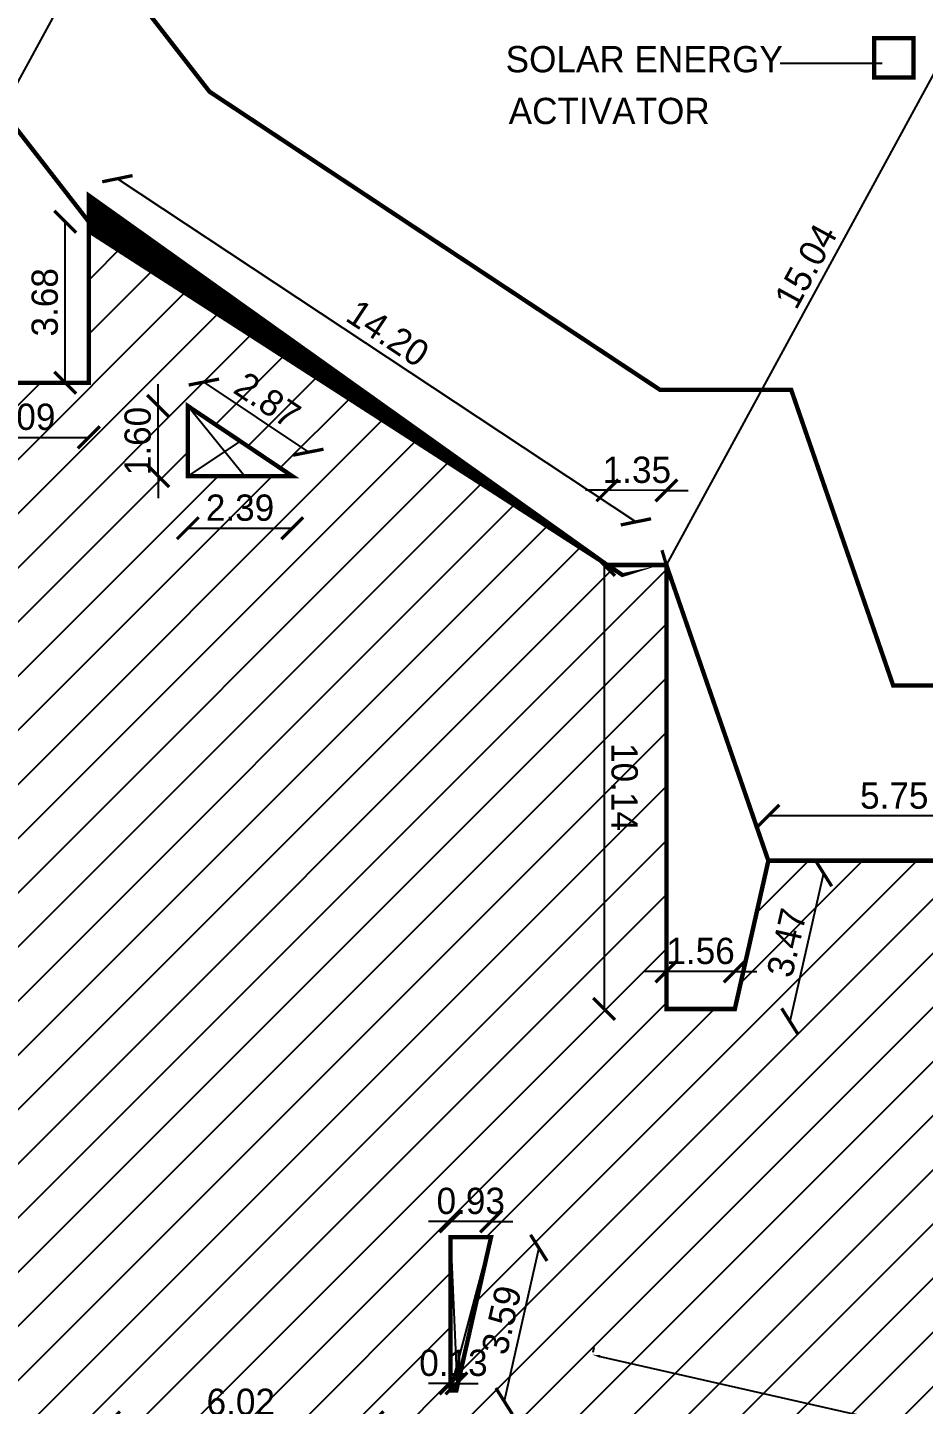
# Model space of a CAD drawing. Header units: metres. Extents: x 6101839 to 6102590, y -6659932 to -6659648.
# Drawn here: x 6101915.9 to 6101936.36, y -6659725.71 to -6659694.26 of the extents above; entities that cross this region are included whole.
import ezdxf

# ---------------------------------------------------------------- set-up
doc = ezdxf.new("R2010")
doc.units = ezdxf.units.M
doc.header["$LTSCALE"] = 500
doc.header["$MEASUREMENT"] = 0
doc.linetypes.add('HIDDEN', pattern=[0.375, 0.25, -0.125])
doc.layers.get('0').update_dxf_attribs({"linetype": 'CONTINUOUS'})
doc.layers.get('Defpoints').update_dxf_attribs({"linetype": 'CONTINUOUS'})
for name, color, linetype in [('Area', 3, 'CONTINUOUS'), ('BLK_1_LVL_0_BLDG_FOOT_PRINT', 1, 'CONTINUOUS'), ('BLK_1_LVL_0_SIDE_SETBACK2', 102, 'CONTINUOUS'), ('HATCH', 15, 'CONTINUOUS'), ('ID', 3, 'CONTINUOUS'), ('railing', 14, 'CONTINUOUS'), ('TEXT', 4, 'CONTINUOUS'), ('TITLE', 7, 'CONTINUOUS')]:
    doc.layers.add(name, color=color, linetype=linetype)
doc.layers.add('BLK_1_COVERED_AREA', color=140, linetype='CONTINUOUS', plot=False)
doc.layers.add('BLK_1_FLR_0_BLT_UP_AREA', color=26, linetype='CONTINUOUS', plot=False)
doc.layers.add('BLK_1_FIRE_TENDER_MOVEMENT', color=161, linetype='CONTINUOUS', lineweight=0)
doc.layers.add('DIST_EXIT', color=7, linetype='CONTINUOUS', lineweight=0)
doc.styles.add('GD', font='GOTHIC.TTF')
doc.styles.get("Standard").update_dxf_attribs({"font": 'GOTHIC.TTF'})
doc.dimstyles.new('Copy of 1-100-ID', dxfattribs={"dimtxt": 0.6, "dimasz": 0.5, "dimexe": 0, "dimexo": 0, "dimgap": 0.15, "dimtad": 1, "dimzin": 3, "dimdsep": 46, "dimtxsty": 'GD', "dimblk": 'ARCHTICK', "dimcen": 0, "dimse1": 1, "dimse2": 1, "dimclrd": 252, "dimclrt": 3, "dimadec": 0, "dimazin": 0, "dimtfac": 1, "dimtix": 1, "dimtmove": 2, "dimatfit": 3, "dimldrblk": 'ARCHTICK', "dimfxl": 0, "dimtolj": 1, "dimtzin": 0, "dimarcsym": 0})
doc.dimstyles.new('STANDARD$0', dxfattribs={"dimtxt": 7, "dimasz": 3, "dimexe": 3, "dimexo": 1, "dimgap": 1.5, "dimtad": 1, "dimdec": 1, "dimzin": 1, "dimdsep": 46, "dimlunit": 4, "dimtxsty": 'Standard', "dimblk": 'OBLIQUE', "dimcen": 0.09375, "dimdle": 1, "dimclrd": 8, "dimclre": 8, "dimclrt": 7, "dimadec": 1, "dimazin": 0, "dimtfac": 1, "dimtdec": 1, "dimtix": 1, "dimtmove": 2, "dimatfit": 3, "dimldrblk": 'ARCHTICK', "dimfxl": 1, "dimfrac": 2, "dimtolj": 1, "dimtzin": 0, "dimarcsym": 0})

# ---------------------------------------------------------------- blocks, each defined once
blk = doc.blocks.new('_ArchTick')
at = {"color": 0, "linetype": 'ByBlock', "const_width": 0.15}
blk.add_lwpolyline([(-0.5, -0.5), (0.5, 0.5)], dxfattribs=at)
blk = doc.blocks.new('*D1058')
at = {"layer": 'Defpoints', "color": 0, "transparency": 16777216}
for p in [(6101922.524180207, -6659682.927776771), (6101922.524180204, -6659682.927776769), (6101915.322163963, -6659696.15549674)]:
    blk.add_point(p, dxfattribs=at)
at = {"layer": 'ID', "color": 252, "lineweight": -2, "transparency": 16777216}
blk.add_line((6101915.322163959, -6659696.155496739), (6101922.524180204, -6659682.927776769), dxfattribs=at)
at = {"layer": 'ID', "color": 252, "lineweight": -2, "transparency": 16777216, "xscale": 0.5, "yscale": 0.5, "zscale": 0.5}
for p, rotation in [((6101922.524180204, -6659682.927776769), 61.43330256002629), ((6101915.322163959, -6659696.155496739), 241.4333025600263)]:
    blk.add_blockref('_ArchTick', p, dxfattribs=dict(at, rotation=rotation))
at = {"layer": 'ID', "color": 3, "transparency": 16777216, "insert": (6101918.514700086, -6659689.31923849), "char_height": 0.6, "attachment_point": 5, "rotation": 61.43330256002629, "style": 'GD'}
blk.add_mtext('\\A1;15.06', dxfattribs=at)
blk = doc.blocks.new('*D1073')
at = {"layer": 'Defpoints', "color": 0, "transparency": 16777216}
for p in [(6101923.77763635, -6659726.115889302), (6101917.757635058, -6659726.690094885), (6101923.77763635, -6659726.690094885)]:
    blk.add_point(p, dxfattribs=at)
at = {"layer": 'ID', "color": 252, "lineweight": -2, "transparency": 16777216}
blk.add_line((6101917.757635058, -6659726.115889302), (6101923.77763635, -6659726.115889302), dxfattribs=at)
at = {"layer": 'ID', "color": 252, "lineweight": -2, "transparency": 16777216, "xscale": 0.5, "yscale": 0.5, "zscale": 0.5, "rotation": 180}
blk.add_blockref('_ArchTick', (6101917.757635058, -6659726.115889302), dxfattribs=at)
at = {"layer": 'ID', "color": 252, "lineweight": -2, "transparency": 16777216, "xscale": 0.5, "yscale": 0.5, "zscale": 0.5}
blk.add_blockref('_ArchTick', (6101923.77763635, -6659726.115889302), dxfattribs=at)
at = {"layer": 'ID', "color": 3, "transparency": 16777216, "insert": (6101920.767635704, -6659725.650797528), "char_height": 0.6, "attachment_point": 5, "style": 'GD'}
blk.add_mtext('\\A1;6.02', dxfattribs=at)
blk = doc.blocks.new('*D1081')
at = {"layer": 'Defpoints', "color": 0, "transparency": 16777216}
for p in [(6101925.557614327, -6659721.527102976), (6101925.557614327, -6659721.884546287), (6101926.483618245, -6659721.884546287)]:
    blk.add_point(p, dxfattribs=at)
at = {"layer": 'ID', "color": 252, "lineweight": -2, "transparency": 16777216}
for p, q in [((6101925.557614327, -6659721.527102976), (6101925.057614327, -6659721.527102976)), ((6101926.483618245, -6659721.527102976), (6101925.557614327, -6659721.527102976)), ((6101926.483618245, -6659721.527102976), (6101926.983618245, -6659721.527102976))]:
    blk.add_line(p, q, dxfattribs=at)
at = {"layer": 'ID', "color": 252, "lineweight": -2, "transparency": 16777216, "xscale": 0.5, "yscale": 0.5, "zscale": 0.5}
blk.add_blockref('_ArchTick', (6101925.557614327, -6659721.527102976), dxfattribs=at)
at = {"layer": 'ID', "color": 252, "lineweight": -2, "transparency": 16777216, "xscale": 0.5, "yscale": 0.5, "zscale": 0.5, "rotation": 180}
blk.add_blockref('_ArchTick', (6101926.483618245, -6659721.527102976), dxfattribs=at)
at = {"layer": 'ID', "color": 3, "transparency": 16777216, "insert": (6101926.020616286, -6659721.062011202), "char_height": 0.6, "attachment_point": 5, "style": 'GD'}
blk.add_mtext('\\A1;0.93', dxfattribs=at)
blk = doc.blocks.new('*D1082')
at = {"layer": 'Defpoints', "color": 0, "transparency": 16777216}
for p in [(6101925.557614327, -6659725.225694821), (6101925.557614327, -6659725.384546291), (6101925.691781401, -6659725.384546291)]:
    blk.add_point(p, dxfattribs=at)
at = {"layer": 'ID', "color": 252, "lineweight": -2, "transparency": 16777216}
for p, q in [((6101925.557614327, -6659725.225694821), (6101925.057614327, -6659725.225694821)), ((6101925.691781401, -6659725.225694821), (6101925.557614327, -6659725.225694821)), ((6101925.691781401, -6659725.225694821), (6101926.191781401, -6659725.225694821))]:
    blk.add_line(p, q, dxfattribs=at)
at = {"layer": 'ID', "color": 252, "lineweight": -2, "transparency": 16777216, "xscale": 0.5, "yscale": 0.5, "zscale": 0.5}
blk.add_blockref('_ArchTick', (6101925.557614327, -6659725.225694821), dxfattribs=at)
at = {"layer": 'ID', "color": 252, "lineweight": -2, "transparency": 16777216, "xscale": 0.5, "yscale": 0.5, "zscale": 0.5, "rotation": 180}
blk.add_blockref('_ArchTick', (6101925.691781401, -6659725.225694821), dxfattribs=at)
at = {"layer": 'ID', "color": 3, "transparency": 16777216, "insert": (6101925.624697864, -6659724.760603047), "char_height": 0.6, "attachment_point": 5, "style": 'GD'}
blk.add_mtext('\\A1;0.13', dxfattribs=at)
blk = doc.blocks.new('*D1083')
at = {"layer": 'Defpoints', "color": 0, "transparency": 16777216}
for p in [(6101926.483618243, -6659721.884546285), (6101925.691781398, -6659725.384546289), (6101926.781991359, -6659725.631194407)]:
    blk.add_point(p, dxfattribs=at)
at = {"layer": 'ID', "color": 252, "lineweight": -2, "transparency": 16777216}
blk.add_line((6101927.573828204, -6659722.131194403), (6101926.781991359, -6659725.631194407), dxfattribs=at)
at = {"layer": 'ID', "color": 252, "lineweight": -2, "transparency": 16777216, "xscale": 0.5, "yscale": 0.5, "zscale": 0.5}
for p, rotation in [((6101927.573828204, -6659722.131194403), 77.25206030744377), ((6101926.781991359, -6659725.631194407), 257.2520603074437)]:
    blk.add_blockref('_ArchTick', p, dxfattribs=dict(at, rotation=rotation))
at = {"layer": 'ID', "color": 3, "transparency": 16777216, "insert": (6101926.724282403, -6659723.778566156), "char_height": 0.6, "attachment_point": 5, "rotation": 77.25206030744374, "style": 'GD'}
blk.add_mtext('\\A1;3.59', dxfattribs=at)
blk = doc.blocks.new('*D1084')
at = {"layer": 'Defpoints', "color": 0, "transparency": 16777216}
for p in [(6101919.557636348, -6659704.5046103), (6101921.943925625, -6659704.5046103), (6101921.943925625, -6659705.693821628)]:
    blk.add_point(p, dxfattribs=at)
at = {"layer": 'ID', "color": 252, "lineweight": -2, "transparency": 16777216}
blk.add_line((6101919.557636348, -6659705.693821628), (6101921.943925625, -6659705.693821628), dxfattribs=at)
at = {"layer": 'ID', "color": 252, "lineweight": -2, "transparency": 16777216, "xscale": 0.5, "yscale": 0.5, "zscale": 0.5, "rotation": 180}
blk.add_blockref('_ArchTick', (6101919.557636348, -6659705.693821628), dxfattribs=at)
at = {"layer": 'ID', "color": 252, "lineweight": -2, "transparency": 16777216, "xscale": 0.5, "yscale": 0.5, "zscale": 0.5}
blk.add_blockref('_ArchTick', (6101921.943925625, -6659705.693821628), dxfattribs=at)
at = {"layer": 'ID', "color": 3, "transparency": 16777216, "insert": (6101920.750780987, -6659705.228729853), "char_height": 0.6, "attachment_point": 5, "style": 'GD'}
blk.add_mtext('\\A1;2.39', dxfattribs=at)
blk = doc.blocks.new('*D1085')
at = {"layer": 'Defpoints', "color": 0, "transparency": 16777216}
for p in [(6101918.880426855, -6659702.902695764), (6101919.557636349, -6659702.902695764), (6101919.557636349, -6659704.504610304)]:
    blk.add_point(p, dxfattribs=at)
at = {"layer": 'ID', "color": 252, "lineweight": -2, "transparency": 16777216}
for p, q in [((6101918.880426855, -6659702.902695764), (6101918.880426855, -6659702.402695764)), ((6101918.880426855, -6659704.504610304), (6101918.880426855, -6659702.902695764)), ((6101918.880426855, -6659704.504610304), (6101918.880426855, -6659705.004610304))]:
    blk.add_line(p, q, dxfattribs=at)
at = {"layer": 'ID', "color": 252, "lineweight": -2, "transparency": 16777216, "xscale": 0.5, "yscale": 0.5, "zscale": 0.5}
for p, rotation in [((6101918.880426855, -6659702.902695764), 270), ((6101918.880426855, -6659704.504610304), 90)]:
    blk.add_blockref('_ArchTick', p, dxfattribs=dict(at, rotation=rotation))
at = {"layer": 'ID', "color": 3, "transparency": 16777216, "insert": (6101918.415335078, -6659703.703653033), "char_height": 0.6, "attachment_point": 5, "rotation": 90, "style": 'GD'}
blk.add_mtext('\\A1;1.60', dxfattribs=at)
blk = doc.blocks.new('*D1086')
at = {"layer": 'Defpoints', "color": 0, "transparency": 16777216}
for p in [(6101919.557636348, -6659702.90269576), (6101922.311015347, -6659703.957775719), (6101921.943925625, -6659704.5046103)]:
    blk.add_point(p, dxfattribs=at)
at = {"layer": 'ID', "color": 252, "lineweight": -2, "transparency": 16777216}
blk.add_line((6101919.92472607, -6659702.355861179), (6101922.311015347, -6659703.957775719), dxfattribs=at)
at = {"layer": 'ID', "color": 252, "lineweight": -2, "transparency": 16777216, "xscale": 0.5, "yscale": 0.5, "zscale": 0.5}
for p, rotation in [((6101919.92472607, -6659702.355861179), 146.1265620818299), ((6101922.311015347, -6659703.957775719), 326.1265620818299)]:
    blk.add_blockref('_ArchTick', p, dxfattribs=dict(at, rotation=rotation))
at = {"layer": 'ID', "color": 3, "transparency": 16777216, "insert": (6101921.37709438, -6659702.770666344), "char_height": 0.6, "attachment_point": 5, "rotation": 326.12656208182995, "style": 'GD'}
blk.add_mtext('\\A1;2.87', dxfattribs=at)
blk = doc.blocks.new('*D1124')
at = {"layer": 'Defpoints', "color": 0, "transparency": 16777216}
for p in [(6101914.208265107, -6659702.374266312), (6101917.297636348, -6659702.374266312), (6101917.297636348, -6659703.618708557)]:
    blk.add_point(p, dxfattribs=at)
at = {"layer": 'ID', "color": 252, "lineweight": -2, "transparency": 16777216}
blk.add_line((6101914.208265107, -6659703.618708557), (6101917.297636348, -6659703.618708557), dxfattribs=at)
at = {"layer": 'ID', "color": 252, "lineweight": -2, "transparency": 16777216, "xscale": 0.5, "yscale": 0.5, "zscale": 0.5, "rotation": 180}
blk.add_blockref('_ArchTick', (6101914.208265107, -6659703.618708557), dxfattribs=at)
at = {"layer": 'ID', "color": 252, "lineweight": -2, "transparency": 16777216, "xscale": 0.5, "yscale": 0.5, "zscale": 0.5}
blk.add_blockref('_ArchTick', (6101917.297636348, -6659703.618708557), dxfattribs=at)
at = {"layer": 'ID', "color": 3, "transparency": 16777216, "insert": (6101915.752950728, -6659703.153616782), "char_height": 0.6, "attachment_point": 5, "style": 'GD'}
blk.add_mtext('\\A1;3.09', dxfattribs=at)
blk = doc.blocks.new('*D1125')
at = {"layer": 'Defpoints', "color": 0, "transparency": 16777216}
for p in [(6101916.758136105, -6659698.696609714), (6101917.29763635, -6659698.696609714), (6101917.29763635, -6659702.374266316)]:
    blk.add_point(p, dxfattribs=at)
at = {"layer": 'ID', "color": 252, "lineweight": -2, "transparency": 16777216}
blk.add_line((6101916.758136105, -6659702.374266316), (6101916.758136105, -6659698.696609714), dxfattribs=at)
at = {"layer": 'ID', "color": 252, "lineweight": -2, "transparency": 16777216, "xscale": 0.5, "yscale": 0.5, "zscale": 0.5}
for p, rotation in [((6101916.758136105, -6659698.696609714), 90), ((6101916.758136105, -6659702.374266316), 270)]:
    blk.add_blockref('_ArchTick', p, dxfattribs=dict(at, rotation=rotation))
at = {"layer": 'ID', "color": 3, "transparency": 16777216, "insert": (6101916.293044328, -6659700.535438014), "char_height": 0.6, "attachment_point": 5, "rotation": 90, "style": 'GD'}
blk.add_mtext('\\A1;3.68', dxfattribs=at)
blk = doc.blocks.new('*D1126')
at = {"layer": 'Defpoints', "color": 0, "transparency": 16777216}
for p in [(6101917.949832007, -6659697.711258681), (6101917.297636347, -6659698.69660971), (6101929.139453762, -6659706.534610298)]:
    blk.add_point(p, dxfattribs=at)
at = {"layer": 'ID', "color": 252, "lineweight": -2, "transparency": 16777216}
blk.add_line((6101929.791649424, -6659705.549259271), (6101917.949832007, -6659697.711258681), dxfattribs=at)
at = {"layer": 'ID', "color": 252, "lineweight": -2, "transparency": 16777216, "xscale": 0.5, "yscale": 0.5, "zscale": 0.5}
for p, rotation in [((6101917.949832007, -6659697.711258681), 146.4997556615998), ((6101929.791649424, -6659705.549259271), 326.4997556615998)]:
    blk.add_blockref('_ArchTick', p, dxfattribs=dict(at, rotation=rotation))
at = {"layer": 'ID', "color": 3, "transparency": 16777216, "insert": (6101924.127443722, -6659701.242426634), "char_height": 0.6, "attachment_point": 5, "rotation": 326.49975566159975, "style": 'GD'}
blk.add_mtext('\\A1;14.20', dxfattribs=at)
blk = doc.blocks.new('*D1127')
at = {"layer": 'Defpoints', "color": 0, "transparency": 16777216}
for p in [(6101929.140045873, -6659704.828812789), (6101929.139453761, -6659706.534610298), (6101930.487615942, -6659706.535078268)]:
    blk.add_point(p, dxfattribs=at)
at = {"layer": 'ID', "color": 252, "lineweight": -2, "transparency": 16777216}
for p, q in [((6101929.140045873, -6659704.828812789), (6101928.640045904, -6659704.828639231)), ((6101930.488208054, -6659704.829280759), (6101929.140045873, -6659704.828812789)), ((6101930.488208054, -6659704.829280759), (6101930.988208024, -6659704.829454318))]:
    blk.add_line(p, q, dxfattribs=at)
at = {"layer": 'ID', "color": 252, "lineweight": -2, "transparency": 16777216, "xscale": 0.5, "yscale": 0.5, "zscale": 0.5}
for p, rotation in [((6101929.140045873, -6659704.828812789), 359.9801116606698), ((6101930.488208054, -6659704.829280759), 179.9801116606698)]:
    blk.add_blockref('_ArchTick', p, dxfattribs=dict(at, rotation=rotation))
at = {"layer": 'ID', "color": 3, "transparency": 16777216, "insert": (6101929.814288405, -6659704.363955027), "char_height": 0.6, "attachment_point": 5, "rotation": 359.9801116606698, "style": 'GD'}
blk.add_mtext('\\A1;1.35', dxfattribs=at)
blk = doc.blocks.new('*D1128')
at = {"layer": 'Defpoints', "color": 0, "transparency": 16777216}
for p in [(6101930.487615944, -6659706.535078269), (6101929.064911925, -6659716.674613166), (6101930.487636354, -6659716.674610302)]:
    blk.add_point(p, dxfattribs=at)
at = {"layer": 'ID', "color": 252, "lineweight": -2, "transparency": 16777216}
blk.add_line((6101929.064891515, -6659706.535081133), (6101929.064911925, -6659716.674613166), dxfattribs=at)
at = {"layer": 'ID', "color": 252, "lineweight": -2, "transparency": 16777216, "xscale": 0.5, "yscale": 0.5, "zscale": 0.5}
for p, rotation in [((6101929.064891515, -6659706.535081133), 90.00011533107126), ((6101929.064911925, -6659716.674613166), 270.0001153310713)]:
    blk.add_blockref('_ArchTick', p, dxfattribs=dict(at, rotation=rotation))
at = {"layer": 'ID', "color": 3, "transparency": 16777216, "insert": (6101929.529993493, -6659711.604846213), "char_height": 0.6, "attachment_point": 5, "rotation": 270.00011533107124, "style": 'GD'}
blk.add_mtext('\\A1;10.14', dxfattribs=at)
blk = doc.blocks.new('*D1129')
at = {"layer": 'Defpoints', "color": 0, "transparency": 16777216}
for p in [(6101930.487636353, -6659715.817857459), (6101930.487636353, -6659716.674610301), (6101932.050593178, -6659716.674610301)]:
    blk.add_point(p, dxfattribs=at)
at = {"layer": 'ID', "color": 252, "lineweight": -2, "transparency": 16777216}
for p, q in [((6101930.487636353, -6659715.817857459), (6101929.987636353, -6659715.817857459)), ((6101932.050593178, -6659715.817857459), (6101930.487636353, -6659715.817857459)), ((6101932.050593178, -6659715.817857459), (6101932.550593178, -6659715.817857459))]:
    blk.add_line(p, q, dxfattribs=at)
at = {"layer": 'ID', "color": 252, "lineweight": -2, "transparency": 16777216, "xscale": 0.5, "yscale": 0.5, "zscale": 0.5}
blk.add_blockref('_ArchTick', (6101930.487636353, -6659715.817857459), dxfattribs=at)
at = {"layer": 'ID', "color": 252, "lineweight": -2, "transparency": 16777216, "xscale": 0.5, "yscale": 0.5, "zscale": 0.5, "rotation": 180}
blk.add_blockref('_ArchTick', (6101932.050593178, -6659715.817857459), dxfattribs=at)
at = {"layer": 'ID', "color": 3, "transparency": 16777216, "insert": (6101931.269114765, -6659715.352765685), "char_height": 0.6, "attachment_point": 5, "style": 'GD'}
blk.add_mtext('\\A1;1.56', dxfattribs=at)
blk = doc.blocks.new('*D1130')
at = {"layer": 'Defpoints', "color": 0, "transparency": 16777216}
for p in [(6101932.817036424, -6659713.287317814), (6101932.050593178, -6659716.674610301), (6101933.308823149, -6659716.959310209)]:
    blk.add_point(p, dxfattribs=at)
at = {"layer": 'ID', "color": 252, "lineweight": -2, "transparency": 16777216}
blk.add_line((6101934.075266394, -6659713.572017722), (6101933.308823149, -6659716.959310209), dxfattribs=at)
at = {"layer": 'ID', "color": 252, "lineweight": -2, "transparency": 16777216, "xscale": 0.5, "yscale": 0.5, "zscale": 0.5}
for p, rotation in [((6101934.075266394, -6659713.572017722), 77.2503667581369), ((6101933.308823149, -6659716.959310209), 257.2503667581369)]:
    blk.add_blockref('_ArchTick', p, dxfattribs=dict(at, rotation=rotation))
at = {"layer": 'ID', "color": 3, "transparency": 16777216, "insert": (6101933.238420424, -6659715.163022308), "char_height": 0.6, "attachment_point": 5, "rotation": 77.2503667581369, "style": 'GD'}
blk.add_mtext('\\A1;3.47', dxfattribs=at)
blk = doc.blocks.new('*D1131')
at = {"layer": 'Defpoints', "color": 0, "transparency": 16777216}
for p in [(6101932.817036423, -6659712.262371299), (6101932.817036423, -6659713.287317812), (6101938.568518836, -6659713.287317812)]:
    blk.add_point(p, dxfattribs=at)
at = {"layer": 'ID', "color": 252, "lineweight": -2, "transparency": 16777216}
blk.add_line((6101938.568518836, -6659712.262371299), (6101932.817036423, -6659712.262371299), dxfattribs=at)
at = {"layer": 'ID', "color": 252, "lineweight": -2, "transparency": 16777216, "xscale": 0.5, "yscale": 0.5, "zscale": 0.5, "rotation": 180}
blk.add_blockref('_ArchTick', (6101932.817036423, -6659712.262371299), dxfattribs=at)
at = {"layer": 'ID', "color": 252, "lineweight": -2, "transparency": 16777216, "xscale": 0.5, "yscale": 0.5, "zscale": 0.5}
blk.add_blockref('_ArchTick', (6101938.568518836, -6659712.262371299), dxfattribs=at)
at = {"layer": 'ID', "color": 3, "transparency": 16777216, "insert": (6101935.69277763, -6659711.804825412), "char_height": 0.6, "attachment_point": 5, "style": 'GD'}
blk.add_mtext('\\A1;5.75', dxfattribs=at)
blk = doc.blocks.new('*D1188')
at = {"layer": 'Defpoints', "color": 0, "transparency": 16777216}
for p in [(6101937.677560432, -6659693.329530116), (6101937.67756041, -6659693.329530104), (6101930.487607252, -6659706.53509423)]:
    blk.add_point(p, dxfattribs=at)
at = {"layer": 'ID', "color": 252, "lineweight": -2, "transparency": 16777216}
blk.add_line((6101930.48760723, -6659706.535094218), (6101937.67756041, -6659693.329530104), dxfattribs=at)
at = {"layer": 'ID', "color": 252, "lineweight": -2, "transparency": 16777216, "xscale": 0.5, "yscale": 0.5, "zscale": 0.5}
for p, rotation in [((6101937.67756041, -6659693.329530104), 61.43330256190251), ((6101930.48760723, -6659706.535094218), 241.4333025619025)]:
    blk.add_blockref('_ArchTick', p, dxfattribs=dict(at, rotation=rotation))
at = {"layer": 'ID', "color": 3, "transparency": 16777216, "insert": (6101933.674111824, -6659699.709913898), "char_height": 0.6, "attachment_point": 5, "rotation": 61.433302561902515, "style": 'GD'}
blk.add_mtext('\\A1;15.04', dxfattribs=at)
blk = doc.blocks.new('*D1318')
at = {"layer": 'Defpoints', "color": 0, "transparency": 16777216}
for p in [(6101928.799276901, -6659724.571044468), (6101948.242677012, -6659728.970414988), (6101948.242677012, -6659728.970414988)]:
    blk.add_point(p, dxfattribs=at)
at = {"layer": 'DIST_EXIT', "color": 0, "lineweight": -2, "transparency": 16777216}
for p, q in [((6101928.813069832, -6659724.510085423), (6101928.839000532, -6659724.39548242)), ((6101928.97483895, -6659724.610768101), (6101938.005327738, -6659726.654056104)), ((6101948.067114964, -6659728.930691354), (6101939.036626175, -6659726.887403352)), ((6101948.256469943, -6659728.909455943), (6101948.282400647, -6659728.79485294))]:
    blk.add_line(p, q, dxfattribs=at)
at = {"layer": 'DIST_EXIT', "color": 0, "transparency": 16777216}
for points in [[(6101928.981459555, -6659724.581507759), (6101928.968218342, -6659724.640028444), (6101928.799276901, -6659724.571044468)], [(6101948.073735568, -6659728.901431013), (6101948.060494358, -6659728.959951698), (6101948.242677012, -6659728.970414988)]]:
    blk.add_solid(points, dxfattribs=at)
at = {"layer": 'DIST_EXIT', "color": 0, "transparency": 16777216, "insert": (6101938.520976958, -6659726.770729727), "char_height": 0.18, "attachment_point": 5}
blk.add_mtext('\\A1;19.9349', dxfattribs=at)

msp = doc.modelspace()

# ---------------------------------------------------------------- hatches: boundary and pattern name
at = {"layer": 'HATCH'}
h = msp.add_hatch(dxfattribs=at)
h.set_pattern_fill('ANSI31', color=256, scale=7, style=0)
h.set_pattern_definition([(45, (6095962.435499999, -6653172.864735635), (-0.6187184335382291, 0.6187184335382291), [])])
h.paths.add_polyline_path([(6101930.487615943, -6659706.53323168), (6101929.139453762, -6659706.532763712), (6101917.297636348, -6659698.694763122), (6101917.297636348, -6659702.372419722), (6101914.208265107, -6659702.372419722), (6101915.322159119, -6659696.153677193), (6101895.409120873, -6659692.586848774), (6101894.505051993, -6659697.635380815), (6101892.339512248, -6659697.247491802), (6101892.927376624, -6659693.964288273), (6101888.832533655, -6659693.230824709), (6101888.24445142, -6659696.513989241), (6101886.078681068, -6659696.126058946), (6101887.05388716, -6659690.683902867), (6101867.140642148, -6659687.117131561), (6101866.16589106, -6659692.560335432), (6101864.000887672, -6659692.171509933), (6101864.975341737, -6659686.729215488), (6101856.574054885, -6659685.22438665), (6101855.505802862, -6659691.188315183), (6101856.982304107, -6659691.452784388), (6101856.555452188, -6659693.835849723), (6101855.079027767, -6659693.571629412), (6101854.345448853, -6659697.666438567), (6101855.821950133, -6659697.93090778), (6101855.395057405, -6659700.314200935), (6101853.229523536, -6659699.926312998), (6101852.319965183, -6659705.004272987), (6101861.410283279, -6659706.632520309), (6101862.228683857, -6659702.063491479), (6101862.228799955, -6659702.063512274), (6101864.39407639, -6659702.451209462), (6101863.575598684, -6659707.020369112), (6101883.488665325, -6659710.587174711), (6101884.316604915, -6659705.967256305), (6101886.481893231, -6659706.354887147), (6101885.882236436, -6659709.70196555), (6101889.977066497, -6659710.4354268), (6101890.576902253, -6659707.088084585), (6101892.742197428, -6659707.475716656), (6101891.91456717, -6659712.096417528), (6101911.597633777, -6659715.622025788), (6101911.597633777, -6659717.413219483), (6101891.597650073, -6659717.413291047), (6101891.597886821, -6659722.541723032), (6101889.397863813, -6659722.542033598), (6101889.397647983, -6659719.206617466), (6101885.237653476, -6659719.206616099), (6101885.237647984, -6659722.541891248), (6101883.038005752, -6659722.542033583), (6101883.037647993, -6659717.013257213), (6101862.807662191, -6659717.013257213), (6101862.807886858, -6659722.541897438), (6101860.608244622, -6659722.542033573), (6101860.607886863, -6659717.013188357), (6101852.07289239, -6659717.013188357), (6101852.07289239, -6659723.072033622), (6101853.57289239, -6659723.072033622), (6101853.572892354, -6659725.493025746), (6101852.07289239, -6659725.493257215), (6101852.07289239, -6659729.653256723), (6101853.57289239, -6659729.653257214), (6101853.57289239, -6659732.074480807), (6101851.372893755, -6659732.074480807), (6101851.37289239, -6659737.233257215), (6101860.607886863, -6659737.233257215), (6101860.608004812, -6659732.591578825), (6101862.807750246, -6659732.591440241), (6101862.807662191, -6659737.233257215), (6101883.037647984, -6659737.233257215), (6101883.037647984, -6659732.539527464), (6101885.237647984, -6659732.539527464), (6101885.237650072, -6659735.93989833), (6101889.397647983, -6659735.93989833), (6101889.397647983, -6659732.539026467), (6101891.597346247, -6659732.539026467), (6101891.597650073, -6659737.233223382), (6101911.827635867, -6659737.233257215), (6101911.827633778, -6659737.384769), (6101918.729490222, -6659737.384769), (6101918.508942827, -6659738.359579645), (6101941.35849807, -6659743.529752128), (6101942.012668587, -6659740.642798157), (6101945.426371655, -6659741.41521733), (6101946.08844523, -6659738.48918613), (6101949.014476429, -6659739.151259706), (6101949.786895599, -6659735.737556639), (6101946.860864397, -6659735.075483062), (6101948.847085123, -6659726.297389465), (6101945.433175703, -6659725.524923604), (6101946.134981537, -6659722.42329586), (6101938.568518838, -6659720.711410935), (6101938.568518838, -6659713.285471222), (6101932.817036423, -6659713.285471222), (6101932.050593178, -6659716.672763713), (6101930.487636353, -6659716.672763713)])
h.paths.add_polyline_path([(6101919.557636348, -6659704.502763713), (6101919.557636348, -6659702.900849173), (6101921.943925625, -6659704.502763713)], flags=16)
h.paths.add_polyline_path([(6101925.557614328, -6659721.882699703), (6101926.483618247, -6659721.882699703), (6101925.691781401, -6659725.382699703), (6101925.557614328, -6659725.382699703)], flags=16)
h.paths.add_polyline_path([(6101917.757635058, -6659726.688248297), (6101923.77763635, -6659726.688248297), (6101923.77763635, -6659726.956557793), (6101926.771440023, -6659727.633962179), (6101926.198860752, -6659730.164473702), (6101917.757635058, -6659728.254476137)], flags=16)
h.paths.add_polyline_path([(6101904.795474998, -6659708.074474663), (6101901.143581177, -6659707.420351641), (6101901.496206792, -6659705.451683262), (6101905.148100613, -6659706.105806286)], flags=16)
h.paths.add_polyline_path([(6101905.652355245, -6659703.290610507), (6101902.000461423, -6659702.636487488), (6101902.353087039, -6659700.667819112), (6101906.00498086, -6659701.32194213)], flags=16)
h.paths.add_polyline_path([(6101903.567647982, -6659724.143257213), (6101903.567647982, -6659726.143257215), (6101899.857633778, -6659726.143257215), (6101899.857633778, -6659724.143257213)], flags=16)
h.paths.add_polyline_path([(6101929.658407729, -6659728.28719685), (6101943.846181775, -6659731.497414593), (6101943.273648477, -6659734.027988807), (6101929.085828458, -6659730.81770837)], flags=16)
h.paths.add_polyline_path([(6101903.567647982, -6659729.003257214), (6101903.567647982, -6659731.003257214), (6101899.857633778, -6659731.003257214), (6101899.857633778, -6659729.003257214)], flags=16)
h.paths.add_polyline_path([(6101887.117647984, -6659721.236604298), (6101887.317646934, -6659723.186594066), (6101887.517647983, -6659721.236604732)], flags=16)
h.paths.add_polyline_path([(6101890.031277329, -6659699.469907062), (6101889.637539557, -6659699.399380762), (6101890.325163603, -6659695.560478605), (6101890.718897202, -6659695.631004153)], flags=16)
h.paths.add_polyline_path([(6101876.456507708, -6659702.998431431), (6101872.804613886, -6659702.34430841), (6101873.157239502, -6659700.375640034), (6101876.809133324, -6659701.029763055)], flags=16)
h.paths.add_polyline_path([(6101877.313387953, -6659698.214567278), (6101873.661494132, -6659697.560444255), (6101874.014119747, -6659695.591775877), (6101877.66601357, -6659696.245898901)], flags=16)
h.paths.add_polyline_path([(6101874.75301538, -6659724.143257213), (6101874.75301538, -6659726.129970574), (6101871.067647985, -6659726.129970574), (6101871.067647985, -6659724.143257213)], flags=16)
h.paths.add_polyline_path([(6101874.777662192, -6659729.003257214), (6101874.777662192, -6659731.003257214), (6101871.067647985, -6659731.003257214), (6101871.067647985, -6659729.003257214)], flags=16)
h.paths.add_polyline_path([(6101860.514005873, -6659696.861427258), (6101858.629817462, -6659696.320748426), (6101856.675102968, -6659696.173807383)], flags=16)
h.paths.add_polyline_path([(6101858.002880589, -6659727.373257214), (6101858.002880589, -6659727.773261456), (6101854.102839236, -6659727.773261456), (6101854.102880588, -6659727.773257213), (6101854.102881021, -6659727.373257214)], flags=16)

# ---------------------------------------------------------------- linework, layer by layer
at = {"layer": 'Area', "linetype": 'ByBlock'}
msp.add_line((6101935.419228718, -6659695.082141525), (6101933.084132325, -6659695.082141525), dxfattribs=at)
at = {"layer": 'Area', "const_width": 0.1}
msp.add_lwpolyline([(6101914.208265107, -6659702.374266312), (6101917.297636348, -6659702.374266312), (6101917.297636348, -6659698.69660971), (6101929.139453762, -6659706.534610298), (6101930.487615943, -6659706.535078268), (6101930.487636353, -6659716.674610301), (6101932.050593178, -6659716.674610301), (6101932.817036423, -6659713.287317812), (6101938.568518836, -6659713.287317812), (6101938.568518836, -6659720.713257525), (6101946.134981537, -6659722.425142447), (6101945.433175703, -6659725.52677019), (6101948.848358403, -6659726.300589163), (6101946.860864397, -6659735.077329652), (6101949.786895599, -6659735.739403227), (6101949.014476429, -6659739.153106293), (6101946.088445229, -6659738.491032718), (6101945.426371655, -6659741.417063918), (6101942.012668587, -6659740.644644747), (6101941.35849807, -6659743.531598715), (6101918.508942827, -6659738.361426232), (6101918.729490222, -6659737.386615587), (6101911.827633777, -6659737.386615587)], dxfattribs=at)
at = {"layer": 'BLK_1_COVERED_AREA', "ltscale": 400, "const_width": 0.1}
msp.add_lwpolyline([(6101914.209733637, -6659702.374529353), (6101917.299104875, -6659702.374529353), (6101917.299104875, -6659698.696872748), (6101929.14092229, -6659706.534873337), (6101930.489084473, -6659706.535341308), (6101930.489104883, -6659716.674873341), (6101932.052061708, -6659716.674873341), (6101932.818504951, -6659713.287580853), (6101938.569987366, -6659713.287580853), (6101938.569987366, -6659720.713520568), (6101946.136450066, -6659722.425405487), (6101945.434644233, -6659725.527033231), (6101948.848358403, -6659726.300589163), (6101946.862332927, -6659735.077592694), (6101949.788364127, -6659735.739666269), (6101949.015944958, -6659739.153369334), (6101946.089913758, -6659738.491295759), (6101945.427840183, -6659741.417326959), (6101942.014137117, -6659740.644907788), (6101941.359966598, -6659743.531861758), (6101918.510411353, -6659738.361689274), (6101918.730958751, -6659737.386878627), (6101911.829102308, -6659737.386878627)], dxfattribs=at)
at = {"layer": 'BLK_1_FIRE_TENDER_MOVEMENT', "const_width": 0.1}
msp.add_lwpolyline([(6101955.440491077, -6659720.429383171), (6101942.568515098, -6659717.517144985), (6101942.568505468, -6659709.287267856), (6101935.668496105, -6659709.287303204), (6101933.339078685, -6659702.534601851), (6101930.34332276, -6659702.534607878), (6101920.052741207, -6659695.723357422), (6101917.547552759, -6659692.500896021), (6101856.573853957, -6659681.157636401), (6101856.574042742, -6659685.226301027), (6101915.322159117, -6659696.15552378), (6101917.297636348, -6659698.69660971), (6101929.139453761, -6659706.534610298), (6101930.487615943, -6659706.534607586), (6101932.817036423, -6659713.287317812), (6101938.568510148, -6659713.287288347), (6101938.568518836, -6659720.713257525), (6101946.134981536, -6659722.425142447), (6101945.433175703, -6659725.52677019), (6101948.848358403, -6659726.300589163)], close=True, dxfattribs=at)
at = {"layer": 'BLK_1_FLR_0_BLT_UP_AREA', "color": 26, "linetype": 'Continuous', "const_width": 0.1}
msp.add_lwpolyline([(6101914.209538387, -6659702.37561942), (6101917.298909626, -6659702.37561942), (6101917.298909626, -6659698.697962818), (6101929.488215863, -6659706.765963447), (6101930.488909587, -6659706.765963469), (6101930.488909587, -6659708.935963465), (6101930.488909583, -6659708.935963457), (6101930.488909633, -6659716.67596341), (6101932.051866458, -6659716.67596341), (6101932.818309704, -6659713.28867092), (6101938.569792118, -6659713.28867092), (6101938.569792118, -6659720.714610632), (6101946.136254817, -6659722.426495558), (6101945.434448983, -6659725.528123299), (6101948.848358403, -6659726.300589163)], dxfattribs=at)
at = {"layer": 'BLK_1_LVL_0_BLDG_FOOT_PRINT', "ltscale": 400, "const_width": 0.1}
msp.add_lwpolyline([(6101914.208265107, -6659702.374266312), (6101917.297636345, -6659702.374266312), (6101917.297636345, -6659698.696609708), (6101929.139453761, -6659706.534610298), (6101930.487615943, -6659706.535078268), (6101930.487636353, -6659716.6746103), (6101932.050593178, -6659716.6746103), (6101932.817036421, -6659713.287317812), (6101938.568518835, -6659713.287317812), (6101938.568518835, -6659720.713257525), (6101946.134981536, -6659722.425142447), (6101945.433175703, -6659725.52677019), (6101948.848358403, -6659726.300589163), (6101946.860864397, -6659735.077329652), (6101949.786895597, -6659735.739403227), (6101949.014476428, -6659739.153106293), (6101946.088445228, -6659738.491032718), (6101945.426371653, -6659741.417063918), (6101942.012668587, -6659740.644644747), (6101941.35849807, -6659743.531598715), (6101918.508942825, -6659738.361426232), (6101918.729490221, -6659737.386615587), (6101911.827633777, -6659737.386615587)], dxfattribs=at)
at = {"layer": 'BLK_1_LVL_0_SIDE_SETBACK2', "const_width": 0.1}
msp.add_lwpolyline([(6101914.208265107, -6659702.374266312), (6101917.297636345, -6659702.374266312), (6101917.297636348, -6659698.69660971), (6101929.139453761, -6659706.534610298), (6101930.487615943, -6659706.535078268), (6101930.487636353, -6659716.6746103), (6101932.050593178, -6659716.6746103), (6101932.817036423, -6659713.287317812), (6101938.568510148, -6659713.287288347), (6101938.568518836, -6659720.713257525), (6101946.134981536, -6659722.425142447), (6101945.433175703, -6659725.52677019), (6101948.848358403, -6659726.300589163), (6101961.121675237, -6659715.371645876), (6101946.467793567, -6659698.911439349), (6101923.506161097, -6659684.330512278), (6101915.936116513, -6659673.516890083), (6101898.370895279, -6659663.953260904)], dxfattribs=at)
at = {"layer": 'railing', "color": 252, "linetype": 'ByBlock'}
for p, q in [((6101919.557636348, -6659702.90269576), (6101920.860594822, -6659704.5046103)), ((6101920.750780983, -6659703.703653031), (6101919.557636348, -6659704.5046103)), ((6101925.557614327, -6659721.884546287), (6101925.706559002, -6659725.319227767)), ((6101925.557614327, -6659725.384546291), (6101926.483618245, -6659721.884546287))]:
    msp.add_line(p, q, dxfattribs=at)
at = {"layer": 'railing', "color": 252, "linetype": 'HIDDEN', "const_width": 0.1}
for points in [[(6101919.557636348, -6659702.90269576), (6101919.557636348, -6659704.5046103), (6101921.943925625, -6659704.5046103), (6101919.557636348, -6659702.90269576)], [(6101925.557614327, -6659721.884546287), (6101926.483618245, -6659721.884546287), (6101925.691781401, -6659725.384546291), (6101925.557614327, -6659725.384546291), (6101925.557614327, -6659721.884546287)]]:
    msp.add_lwpolyline(points, dxfattribs=at)
at = {"layer": 'TITLE', "const_width": 0.1}
msp.add_lwpolyline([(6101935.233850042, -6659695.400142136), (6101936.133850044, -6659695.400142136), (6101936.133850044, -6659694.500142137), (6101935.233850042, -6659694.500142137)], close=True, dxfattribs=at)

# ---------------------------------------------------------------- texts
at = {"layer": 'TEXT', "style": 'GD'}
for s, p in [('SOLAR ENERGY', (6101926.816867517, -6659695.281783612)), ('ACTIVATOR', (6101926.885945157, -6659696.464269995))]:
    msp.add_text(s, height=0.6, dxfattribs=at).set_placement(p)

# ---------------------------------------------------------------- dimensions: what is measured, and where the dimension line sits
at = {"layer": 'DIST_EXIT'}
dim = msp.add_aligned_dim(p1=(6101928.799276901, -6659724.571044468), p2=(6101948.242677012, -6659728.970414988), distance=0, dimstyle='STANDARD$0', override={"dimtxt": 0.18, "dimasz": 0.18, "dimexe": 0.18, "dimexo": 0.0625, "dimgap": 0.09, "dimtad": 0, "dimtih": 1, "dimtoh": 1, "dimdec": 4, "dimzin": 0, "dimlunit": 2, "dimpost": '', "dimcen": 0.09, "dimdle": 0, "dimclrd": 0, "dimclre": 0, "dimclrt": 0, "dimadec": 0, "dimtdec": 4, "dimtix": 0, "dimtofl": 0, "dimtmove": 0, "dimfrac": 0}, dxfattribs=at)
dim.commit()
dim.dimension.update_dxf_attribs({"geometry": '*D1318', "text_midpoint": (6101938.520976958, -6659726.770729727)})
at = {"layer": 'ID'}
for p1, p2, distance, picture, middle in [((6101915.322163963, -6659696.15549674), (6101922.524180207, -6659682.92777677), 3.717118825878238e-09, '*D1058', (6101918.514700086, -6659689.31923849)), ((6101930.487607253, -6659706.535094231), (6101937.677560433, -6659693.329530117), 2.586544091169312e-08, '*D1188', (6101933.674111824, -6659699.709913898)), ((6101929.139453762, -6659706.534610298), (6101917.297636348, -6659698.69660971), -1.1816411596257907, '*D1126', (6101924.127443722, -6659701.242426634)), ((6101917.297636348, -6659702.374266312), (6101917.297636348, -6659698.69660971), 0.5395002430304885, '*D1125', (6101916.293044328, -6659700.535438014)), ((6101919.557636348, -6659702.90269576), (6101921.943925625, -6659704.5046103), 0.6586219877612802, '*D1086', (6101921.37709438, -6659702.770666344)), ((6101914.208265107, -6659702.374266312), (6101917.297636348, -6659702.374266312), -1.2444422449916601, '*D1124', (6101915.752950728, -6659703.153616782)), ((6101919.557636348, -6659704.5046103), (6101919.557636348, -6659702.90269576), 0.6772094927728176, '*D1085', (6101918.415335078, -6659703.703653033)), ((6101930.487615943, -6659706.535078268), (6101929.139453762, -6659706.534610298), -1.7057976120560057, '*D1127', (6101929.814288405, -6659704.363955027)), ((6101919.557636348, -6659704.5046103), (6101921.943925625, -6659704.5046103), -1.1892113275825977, '*D1084', (6101920.750780987, -6659705.228729853)), ((6101930.487615943, -6659706.535078268), (6101930.487636353, -6659716.674610301), -1.4227244276582234, '*D1128', (6101929.529993493, -6659711.604846213)), ((6101938.568518836, -6659713.287317812), (6101932.817036423, -6659713.287317812), -1.0249465135857463, '*D1131', (6101935.69277763, -6659711.804825412)), ((6101932.817036423, -6659713.287317812), (6101932.050593178, -6659716.674610301), 1.2900374791560822, '*D1130', (6101933.238420424, -6659715.163022308)), ((6101932.050593178, -6659716.674610301), (6101930.487636353, -6659716.674610301), -0.856752841733396, '*D1129', (6101931.269114765, -6659715.352765685)), ((6101926.483618245, -6659721.884546287), (6101925.557614327, -6659721.884546287), -0.3574433112516999, '*D1081', (6101926.020616286, -6659721.062011202)), ((6101926.483618245, -6659721.884546287), (6101925.691781401, -6659725.384546291), 1.1177625177022386, '*D1083', (6101926.724282403, -6659723.778566156)), ((6101925.691781401, -6659725.384546291), (6101925.557614327, -6659725.384546291), -0.15885146986693144, '*D1082', (6101925.624697864, -6659724.760603047))]:
    dim = msp.add_aligned_dim(p1=p1, p2=p2, distance=distance, dimstyle='Copy of 1-100-ID', dxfattribs=at)
    dim.commit()
    dim.dimension.update_dxf_attribs({"geometry": picture, "text_midpoint": middle})
dim = msp.add_linear_dim(base=(6101923.77763635, -6659726.115889302), p1=(6101917.757635058, -6659726.690094885), p2=(6101923.77763635, -6659726.690094885), dimstyle='Copy of 1-100-ID', dxfattribs=at)
dim.commit()
dim.dimension.update_dxf_attribs({"geometry": '*D1073', "text_midpoint": (6101920.767635704, -6659725.650797528)})

doc.saveas('drawing.dxf')
